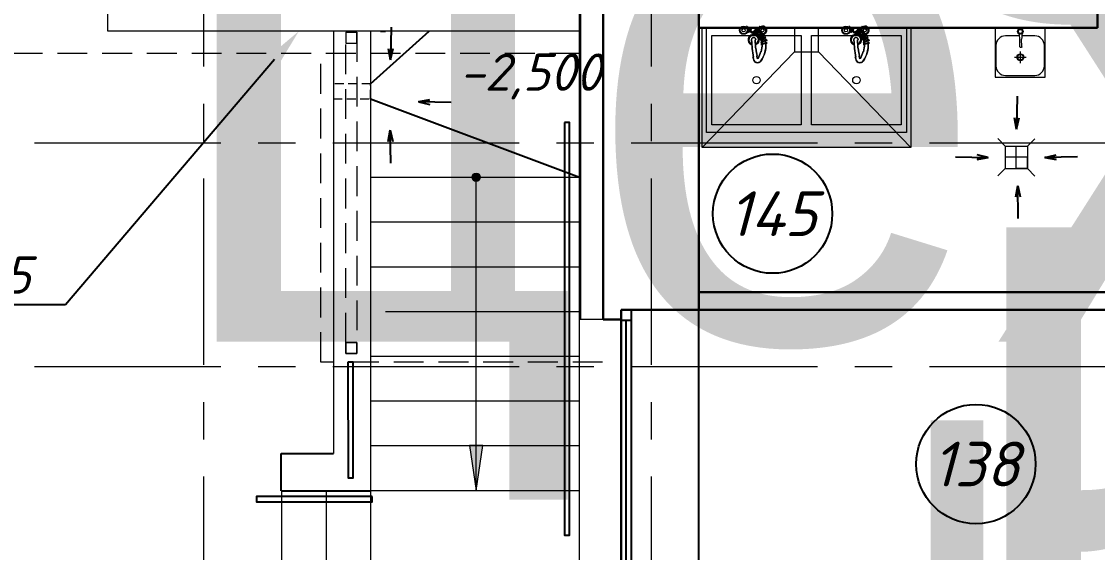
# Model space of a CAD drawing. Header units: millimetres. Extents: x -9096648 to 8741128, y -70248 to 735163.
# Drawn here: x -216455 to -209240, y 97854 to 101415 of the extents above; entities that cross this region are included whole.
import ezdxf
from ezdxf import colors
from ezdxf.entities.mleader import LeaderData, LeaderLine
from ezdxf.enums import TextEntityAlignment as Align
from ezdxf.math import Vec2, Vec3

# ---------------------------------------------------------------- set-up
doc = ezdxf.new("R2018")
doc.units = ezdxf.units.MM
doc.linetypes.add('ADSK_Штриховая_ш2 п1', pattern=[3, 2, -1])
doc.linetypes.add('CENTER', pattern=[2, 1.25, -0.25, 0.25, -0.25])
for name, color, linetype, lineweight in [('АР_Выноски АПР', 7, 'Continuous', 5), ('АР_Лестницы', 250, 'Continuous', 15), ('АР_Лестницы ограждение', 94, 'Continuous', 25), ('АР_Маркер экспликации', 239, 'Continuous', 13), ('АР_Навесной фасад', 5, 'Continuous', 5), ('АР_Номер помещения', 1, 'Continuous', 25), ('АР_Оси', 193, 'Continuous', 9), ('АР_Отметки', 250, 'Continuous', 15), ('АР_Перегородки газоблок', 165, 'Continuous', 30), ('АР_Помещения_площадь', 19, 'Continuous', 9), ('АР_Размеры', 175, 'Continuous', 9), ('АР_Сущ Несущая стена', 202, 'Continuous', 30), ('АР_тонкая линия', 250, 'Continuous', 0), ('Подвал', 250, 'Continuous', 30), ('ТХ_пищеблок', 30, 'Continuous', 20)]:
    doc.layers.add(name, color=color, linetype=linetype, lineweight=lineweight)
doc.layers.add('АР_Названия помещений', color=124, linetype='Continuous', lineweight=5, plot=False)
for name, color, linetype in [('АР_новое окно', 160, 'Continuous'), ('ТХ_ВК_оборуд.ТХ', 250, 'Continuous'), ('ТХ_ВК_трапы', 5, 'Continuous')]:
    doc.layers.add(name, color=color, linetype=linetype)
doc.styles.add('ISOCPEUR', font='isocpeui.ttf', dxfattribs={"height": 250})
doc.styles.get("Standard").update_dxf_attribs({"font": 'arial.ttf'})

# ---------------------------------------------------------------- blocks, each defined once
blk = doc.blocks.new('*U2016')
at = {"layer": 'АР_новое окно', "color": 8, "lineweight": 20}
for p, q in [((0, 1770), (-70, 1770)), ((0, 0), (-70, 0))]:
    blk.add_line(p, q, dxfattribs=at)
at = {"layer": 'АР_новое окно', "color": 8}
for p, q in [((-70, 1770), (-70, 0)), ((-70, 0), (-70, 1770)), ((0, 1770), (0, 0)), ((0, 1700), (-70, 1700)), ((-35, 1700), (-35, 70)), ((0, 70), (-70, 70))]:
    blk.add_line(p, q, dxfattribs=at)
blk = doc.blocks.new('*U2306')
at = {"color": 8, "style": 'ISOCPEUR', "flags": 1}
blk.add_attdef('КАТЕГОРИЯ', (-499.2, -2092.2), '', height=250, dxfattribs=at)
at = {"layer": 'АР_Номер помещения', "color": 8, "style": 'ISOCPEUR'}
blk.add_attdef('НОМЕР_ПОМЕЩЕНИЯ', text='', height=300, dxfattribs=at).set_placement((3509.9, -2299.4), align=Align.MIDDLE_CENTER)
at = {"layer": 'АР_Помещения_площадь', "color": 8, "lineweight": 30, "flags": 104}
blk.add_attdef('ИМЯ_ПОМЕЩЕНИЯ', text='', height=100, dxfattribs=at).set_placement((157.6, 1217.1), align=Align.MIDDLE_CENTER)
at = {"layer": 'АР_Помещения_площадь', "color": 8, "style": 'ISOCPEUR'}
blk.add_attdef('ПЛОЩАДЬ_ПОМЕЩЕНИЯ', text='', height=200, dxfattribs=at).set_placement((4056.6, -3701.8), align=Align.MIDDLE_RIGHT)
blk = doc.blocks.new('*U2304')
at = {"color": 8, "style": 'ISOCPEUR', "flags": 1}
blk.add_attdef('КАТЕГОРИЯ', (-499.2, -2092.2), '', height=250, dxfattribs=at)
at = {"layer": 'АР_Номер помещения', "color": 8, "style": 'ISOCPEUR'}
blk.add_attdef('НОМЕР_ПОМЕЩЕНИЯ', text='', height=300, dxfattribs=at).set_placement((-2090, -782.4), align=Align.MIDDLE_CENTER)
at = {"layer": 'АР_Помещения_площадь', "color": 8, "lineweight": 30, "flags": 104}
blk.add_attdef('ИМЯ_ПОМЕЩЕНИЯ', text='', height=100, dxfattribs=at).set_placement((157.6, 1217.1), align=Align.MIDDLE_CENTER)
at = {"layer": 'АР_Помещения_площадь', "color": 8, "style": 'ISOCPEUR'}
blk.add_attdef('ПЛОЩАДЬ_ПОМЕЩЕНИЯ', text='', height=200, dxfattribs=at).set_placement((-1009.2, -2769.8), align=Align.MIDDLE_RIGHT)
blk = doc.blocks.new('*U2309')
at = {"layer": 'АР_Номер помещения', "color": 8}
blk.add_circle((5735.5, 1870.8), 400, dxfattribs=at)
at = {"color": 8, "style": 'ISOCPEUR', "flags": 1}
blk.add_attdef('КАТЕГОРИЯ', (-499.2, -2092.2), '', height=250, dxfattribs=at)
at = {"layer": 'АР_Номер помещения', "color": 8, "style": 'ISOCPEUR'}
blk.add_attdef('НОМЕР_ПОМЕЩЕНИЯ', text='', height=300, dxfattribs=at).set_placement((5735.5, 1870.8), align=Align.MIDDLE_CENTER)
at = {"layer": 'АР_Помещения_площадь', "color": 8, "style": 'ISOCPEUR'}
blk.add_attdef('ПЛОЩАДЬ_ПОМЕЩЕНИЯ', text='', height=200, dxfattribs=at).set_placement((8812.6, 1809.2), align=Align.MIDDLE_RIGHT)
at = {"layer": 'АР_Помещения_площадь', "color": 8, "lineweight": 30, "flags": 104}
blk.add_attdef('ИМЯ_ПОМЕЩЕНИЯ', text='', height=100, dxfattribs=at).set_placement((157.6, 1217.1), align=Align.MIDDLE_CENTER)
blk = doc.blocks.new('*U2313')
at = {"layer": 'АР_Номер помещения', "color": 8}
blk.add_circle((224.3, 2313.9), 400, dxfattribs=at)
at = {"color": 8, "style": 'ISOCPEUR', "flags": 1}
blk.add_attdef('КАТЕГОРИЯ', (-499.2, -2092.2), '', height=250, dxfattribs=at)
at = {"layer": 'АР_Номер помещения', "color": 8, "style": 'ISOCPEUR'}
blk.add_attdef('НОМЕР_ПОМЕЩЕНИЯ', text='', height=300, dxfattribs=at).set_placement((224.3, 2313.9), align=Align.MIDDLE_CENTER)
at = {"layer": 'АР_Помещения_площадь', "color": 8, "lineweight": 30, "flags": 104}
blk.add_attdef('ИМЯ_ПОМЕЩЕНИЯ', text='', height=100, dxfattribs=at).set_placement((157.6, 1217.1), align=Align.MIDDLE_CENTER)
at = {"layer": 'АР_Помещения_площадь', "color": 8, "style": 'ISOCPEUR'}
blk.add_attdef('ПЛОЩАДЬ_ПОМЕЩЕНИЯ', text='', height=200, dxfattribs=at).set_placement((652.3, 637), align=Align.MIDDLE_RIGHT)
blk = doc.blocks.new('_DotSmall')
at = {"color": 8, "linetype": 'ByBlock', "const_width": 0.5}
blk.add_lwpolyline([(-0.0625, 0, 1), (0.0625, 0, 1)], format="xyb", close=True, dxfattribs=at)
blk = doc.blocks.new('*U2619')
h = blk.add_hatch(color=8)
h.dxf.hatch_style = 1
edge = h.paths.add_edge_path()
edge.add_arc((0, 0), 27.6, 629.64, 989.64)
h = blk.add_hatch(color=8)
h.dxf.hatch_style = 1
h.paths.add_polyline_path([(-44.3, -1800), (44.3, -1800), (0, -2100)])
at = {"color": 8}
blk.add_line((0, -2100), (0, 0), dxfattribs=at)
blk.add_lwpolyline([(44.3, -1800), (-44.3, -1800), (0, -2100), (44.3, -1800)], dxfattribs=at)
blk.add_circle((0, 0), 27.6, dxfattribs=at)
blk = doc.blocks.new('Трап ТХ')
at = {"layer": 'ТХ_ВК_трапы', "color": 8, "lineweight": 0}
for p, q in [((305243.2, -196674.3), (305292.9, -196724.5)), ((305292.9, -196724.5), (305292.9, -196874.5)), ((305292.9, -196724.5), (305442.2, -196724.5)), ((305367.6, -196874.5), (305367.6, -196724.5)), ((305491.2, -196675.5), (305442.2, -196724.5)), ((305442.2, -196724.5), (305442.2, -196874.5)), ((305442.2, -196799.5), (305292.9, -196799.5)), ((305442.2, -196874.5), (305442.2, -196799.5)), ((305243.2, -196924.3), (305292.9, -196874.5)), ((305292.9, -196874.5), (305442.2, -196874.5)), ((305442.2, -196874.5), (305367.6, -196874.5)), ((305493.2, -196925.5), (305442.2, -196874.5))]:
    blk.add_line(p, q, dxfattribs=at)
blk = doc.blocks.new('A$C985b353d')
at = {"layer": 'ТХ_ВК_трапы', "color": 8, "ltscale": 100}
for p, q in [((6.4, 408.7), (2.2, 189.2)), ((2.2, 189.2), (-11.2, 263.5)), ((-11.2, 263.5), (2.2, 189.2)), ((2.2, 189.2), (19.8, 264.3)), ((-407.4, 3.3), (-187.9, -0.9)), ((-187.9, -0.9), (-263, 16.7)), ((192.3, -0.9), (267.4, 16.7)), ((411.8, 3.3), (192.3, -0.9)), ((-187.9, -0.9), (-262.2, -14.3)), ((-262.2, -14.3), (-187.9, -0.9)), ((192.3, -0.9), (266.6, -14.3)), ((266.6, -14.3), (192.3, -0.9)), ((9.7, -190.8), (-3.8, -265.2)), ((-3.8, -265.2), (9.7, -190.8)), ((13.8, -410.3), (9.7, -190.8)), ((9.7, -190.8), (27.3, -265.9))]:
    blk.add_line(p, q, dxfattribs=at)
blk = doc.blocks.new('A$C919add2a')
at = {"layer": 'ТХ_ВК_трапы', "color": 8, "ltscale": 100}
for p, q in [((5.6, 492.7, -0.5), (1.4, 273.3, -0.5)), ((1.4, 273.3, -0.5), (-12, 347.6, -0.5)), ((-12, 347.6, -0.5), (1.4, 273.3, -0.5)), ((1.4, 273.3, -0.5), (19, 348.3, -0.5)), ((-500.9, 89.1, -0.5), (-281.4, 84.9, -0.5)), ((-281.4, 84.9, -0.5), (-356.5, 102.5, -0.5)), ((-281.4, 84.9, -0.5), (-355.7, 71.5, -0.5)), ((-355.7, 71.5, -0.5), (-281.4, 84.9, -0.5)), ((191.5, 83.2, -0.5), (266.6, 100.8, -0.5)), ((411, 87.4, -0.5), (191.5, 83.2, -0.5)), ((191.5, 83.2, -0.5), (265.8, 69.8, -0.5)), ((265.8, 69.8, -0.5), (191.5, 83.2, -0.5))]:
    blk.add_line(p, q, dxfattribs=at)

msp = doc.modelspace()

# ---------------------------------------------------------------- linework, layer by layer
at = {"color": 8, "ltscale": 100}
for p, q in [((-214714.03, 98518.48), (-214364.03, 98518.48)), ((-214714.03, 98268.63), (-214114.03, 98268.63))]:
    msp.add_line(p, q, dxfattribs=at)
at = {"color": 8, "ltscale": 150}
msp.add_line((-214714.03, 98268.63), (-214714.03, 98518.48), dxfattribs=at)
for points in [[(-214114.03, 100997), (-213722.5, 101350.41)], [(-214114.03, 100896.99), (-212714.04, 100370.73)]]:
    msp.add_lwpolyline(points, dxfattribs=at)
at = {"layer": 'АР_Лестницы', "color": 8, "ltscale": 100}
for p, q in [((-214364.03, 101350.41), (-214364.03, 98518.48)), ((-214114.03, 101350.04), (-214114.03, 98268.63)), ((-214113.61, 100370.73), (-212714.04, 100370.73)), ((-214114.03, 100070.73), (-212714.04, 100070.74)), ((-214114.03, 99770.73), (-212714.04, 99770.74)), ((-214014.04, 99470.73), (-212714.04, 99470.74)), ((-214114.03, 99170.73), (-212714.04, 99170.74)), ((-214114.03, 98870.73), (-212714.04, 98870.74)), ((-214114.03, 98570.73), (-212714.04, 98570.74)), ((-214712.18, 98270.73), (-214712.18, 96820.68)), ((-214412.18, 98270.73), (-214412.18, 96820.68)), ((-214114.03, 98268.63), (-214114.03, 96818.58)), ((-214112.18, 98270.73), (-212714.04, 98270.74))]:
    msp.add_line(p, q, dxfattribs=at)
for points in [[(-215876.98, 101350.41), (-215876.98, 104681.31), (-215275.85, 104681.31), (-215275.85, 106180.68)], [(-212714.04, 101350.41), (-215876.98, 101350.41), (-215876.98, 101350.41)]]:
    msp.add_lwpolyline(points, dxfattribs=at)
at = {"layer": 'АР_Лестницы ограждение', "color": 8, "lineweight": 25}
msp.add_line((-214047.9, 101350.04), (-214014.04, 101350.04), dxfattribs=at)
at = {"layer": 'АР_Лестницы ограждение', "color": 8, "lineweight": 25, "elevation": 0}
msp.add_lwpolyline([(-212814.72, 100736.73), (-212815.33, 97970.77), (-212781.47, 97970.77), (-212780.85, 100736.73)], close=True, dxfattribs=at)
at = {"layer": 'АР_Лестницы ограждение', "color": 8, "lineweight": 25}
for points in [[(-214266.03, 99130.83), (-214265.96, 98356.08), (-214232.09, 98356.08), (-214232.17, 99130.83)], [(-214103.27, 98229), (-214878.77, 98229), (-214878.77, 98195.13), (-214103.27, 98195.13)]]:
    msp.add_lwpolyline(points, close=True, dxfattribs=at)
at = {"layer": 'АР_Навесной фасад', "color": 8, "ltscale": 100}
for p, q in [((-212714.04, 96820.68), (-212714.04, 101675.39)), ((-212704.04, 99415.68), (-212704.04, 101675.39))]:
    msp.add_line(p, q, dxfattribs=at)
msp.add_lwpolyline([(-212554.04, 99415.68), (-212714.04, 99415.68)], dxfattribs=at)
at = {"layer": 'АР_новое окно', "color": 8}
msp.add_line((-211914.04, 97710.68), (-211914.04, 99480.68), dxfattribs=at)
at = {"layer": 'АР_Оси', "color": 8, "linetype": 'CENTER', "ltscale": 1000}
for p, q in [((-215233.92, 134363.15), (-215233.92, 78630.8)), ((-212233.92, 134363.15), (-212233.92, 78630.8)), ((-224367.61, 100600.68), (-141189.21, 100600.68)), ((-224367.61, 99100.68), (-141189.21, 99100.68))]:
    msp.add_line(p, q, dxfattribs=at)
at = {"layer": 'АР_Перегородки газоблок', "color": 8, "ltscale": 100}
for points in [[(-209240.86, 101492.43), (-209240.93, 101372.43)], [(-211914.04, 101372.43), (-209240.93, 101372.43)], [(-211914.04, 99600.68), (-208007.66, 99600.68)], [(-211914.04, 99480.68), (-208007.66, 99480.68)]]:
    msp.add_lwpolyline(points, dxfattribs=at)
at = {"layer": 'АР_Сущ Несущая стена', "color": 8, "ltscale": 100}
for p, q in [((-212554.04, 99415.68), (-212554.04, 101675.39)), ((-211914.04, 99480.68), (-211914.04, 101675.39)), ((-212435.12, 99480.68), (-211914.04, 99480.68)), ((-212435.12, 99480.68), (-211914.04, 99480.68)), ((-212435.12, 99415.68), (-212435.12, 99480.68)), ((-212435.12, 99415.68), (-212554.04, 99415.68))]:
    msp.add_line(p, q, dxfattribs=at)
at = {"layer": 'АР_тонкая линия', "color": 8, "linetype": 'ADSK_Штриховая_ш2 п1', "ltscale": 100}
msp.add_lwpolyline([(-214280.54, 101344.53), (-214206.79, 101344.53), (-214206.79, 99261.88), (-214280.54, 99261.88)], close=True, dxfattribs=at)
for points in [[(-212714.04, 101200.76), (-216624.77, 101200.76)], [(-212559.04, 99130.5), (-214447.1, 99130.87), (-214447.1, 101200.76)]]:
    msp.add_lwpolyline(points, dxfattribs=at)
at = {"layer": 'АР_тонкая линия', "color": 8, "linetype": 'ADSK_Штриховая_ш2 п1', "ltscale": 30}
msp.add_lwpolyline([(-214114.03, 100896.99), (-214114.03, 100997), (-214364.03, 100997), (-214364.03, 100897)], close=True, dxfattribs=at)
at = {"layer": 'Подвал', "color": 8, "lineweight": 13, "ltscale": 500}
for points in [[(-214280.54, 101270.36), (-214206.79, 101270.36), (-214206.79, 101344.53), (-214280.54, 101344.53)], [(-214280.54, 99187.71), (-214206.79, 99187.71), (-214206.79, 99261.88), (-214280.54, 99261.88)], [(-214206.79, 99261.67), (-214206.79, 99187.92), (-214280.54, 99188.13), (-214280.54, 99261.88)]]:
    msp.add_lwpolyline(points, close=True, dxfattribs=at)
at = {"layer": 'ТХ_пищеблок', "color": 8}
for p, q in [((-211892, 100569.67), (-211892, 101371.5)), ((-211892, 101371.5), (-210492, 101371.5)), ((-211862, 100671.5), (-211862, 101371.5)), ((-211862, 101371.5), (-210522, 101371.5)), ((-211272, 101371.5), (-211272, 101211.5)), ((-211112, 101211.5), (-211112, 101371.5)), ((-210522, 101371.5), (-210522, 100671.5)), ((-210492, 101371.5), (-210492, 100569.67)), ((-209927.5, 101373.5), (-209927.5, 101041.5)), ((-209590.5, 101373.5), (-209927.5, 101373.5)), ((-209590.5, 101041.5), (-209590.5, 101373.5)), ((-211827, 100721.5), (-211827, 101321.5)), ((-211827, 101321.5), (-211227, 101321.5)), ((-211227, 101321.5), (-211227, 100721.5)), ((-211157, 101321.5), (-210557, 101321.5)), ((-211157, 100721.5), (-211157, 101321.5)), ((-210557, 101321.5), (-210557, 100721.5)), ((-209764.91, 101318.5), (-209857.5, 101318.5)), ((-209769.05, 101334.5), (-209767.52, 101331.19)), ((-209769.05, 101334.5), (-209767.52, 101331.19)), ((-209767.55, 101331.34), (-209766.09, 101325.47)), ((-209766.09, 101325.47), (-209764.74, 101317.52)), ((-209764.75, 101317.6), (-209763.45, 101307.28)), ((-209763.45, 101307.28), (-209762.24, 101295.92)), ((-209762.12, 101294.92), (-209762.24, 101295.92)), ((-209762.12, 101294.92), (-209762.24, 101295.92)), ((-209748.76, 101307.7), (-209749.32, 101296.29)), ((-209747.99, 101245.9), (-209749.32, 101296.29)), ((-209747.99, 101245.9), (-209749.32, 101296.29)), ((-209747.77, 101318.69), (-209748.76, 101307.7)), ((-209660.5, 101318.5), (-209747.79, 101318.5)), ((-209746.88, 101326.62), (-209747.78, 101318.61)), ((-209745.76, 101332.56), (-209746.88, 101326.62)), ((-209744.45, 101335.81), (-209745.78, 101332.42)), ((-209921.5, 101254.5), (-209921.5, 101117.5)), ((-209762.1, 101294.86), (-209762.12, 101294.92)), ((-209760.69, 101245.54), (-209762.12, 101294.92)), ((-209760.38, 101244.58), (-209760.69, 101245.54)), ((-209760.38, 101244.58), (-209760.69, 101245.54)), ((-209759.88, 101243.69), (-209760.38, 101244.58)), ((-209759.88, 101243.69), (-209760.38, 101244.58)), ((-209759.18, 101242.85), (-209759.88, 101243.69)), ((-209758.37, 101242.17), (-209759.18, 101242.85)), ((-209758.37, 101242.17), (-209759.18, 101242.85)), ((-209757.44, 101241.63), (-209758.37, 101242.17)), ((-209757.44, 101241.63), (-209758.37, 101242.17)), ((-209756.39, 101241.23), (-209757.44, 101241.63)), ((-209756.39, 101241.23), (-209757.44, 101241.63)), ((-209756.28, 101241.19), (-209756.83, 101241.51)), ((-209755.5, 101240.89), (-209756.28, 101241.19)), ((-209754.93, 101240.97), (-209756.01, 101241.2)), ((-209754.93, 101240.97), (-209756.01, 101241.2)), ((-209754.67, 101240.72), (-209755.5, 101240.89)), ((-209753.82, 101240.92), (-209754.93, 101240.97)), ((-209753.82, 101240.92), (-209754.93, 101240.97)), ((-209753.82, 101240.68), (-209754.67, 101240.72)), ((-209752.72, 101241.04), (-209753.82, 101240.92)), ((-209752.72, 101241.04), (-209753.82, 101240.92)), ((-209752.97, 101240.77), (-209753.82, 101240.68)), ((-209752.15, 101240.99), (-209752.97, 101240.77)), ((-209751.66, 101241.32), (-209752.72, 101241.04)), ((-209751.66, 101241.32), (-209752.72, 101241.04)), ((-209751.38, 101241.33), (-209752.15, 101240.99)), ((-209751.02, 101241.81), (-209752.04, 101241.36)), ((-209751.02, 101241.81), (-209752.04, 101241.36)), ((-209750.85, 101241.68), (-209751.38, 101241.33)), ((-209750.12, 101242.41), (-209751.02, 101241.81)), ((-209750.12, 101242.41), (-209751.02, 101241.81)), ((-209749.35, 101243.13), (-209750.12, 101242.41)), ((-209749.35, 101243.13), (-209750.12, 101242.41)), ((-209748.7, 101244.01), (-209749.35, 101243.13)), ((-209748.25, 101244.93), (-209748.7, 101244.01)), ((-209747.99, 101245.9), (-209748.25, 101244.93)), ((-209747.99, 101245.9), (-209748.25, 101244.93)), ((-209596.5, 101117.5), (-209596.5, 101254.5)), ((-211272, 101211.5), (-211892, 100569.67)), ((-211272, 101211.5), (-211112, 101211.5)), ((-211112, 101211.5), (-210492, 100569.67)), ((-209796.17, 101175.42), (-209717.85, 101175.5)), ((-209757.44, 101136.64), (-209757.52, 101214.95)), ((-209927.5, 101041.5), (-209590.5, 101041.5)), ((-209857.5, 101053.5), (-209660.5, 101053.5)), ((-211227, 100721.5), (-211827, 100721.5)), ((-210557, 100721.5), (-211157, 100721.5)), ((-210522, 100671.5), (-211862, 100671.5)), ((-210492, 100569.67), (-211892, 100569.67))]:
    msp.add_line(p, q, dxfattribs=at)
at = {"layer": 'ТХ_пищеблок', "color": 8, "lineweight": 0}
for points in [[(-211581.82, 101375.63), (-211594.52, 101384.09)], [(-211526.82, 101371.4), (-211552.21, 101337.55)], [(-211547.98, 101333.31), (-211522.59, 101371.4)], [(-211509.89, 101375.63), (-211501.43, 101384.09)], [(-210895.65, 101375.63), (-210908.35, 101384.09)], [(-210840.65, 101371.4), (-210866.03, 101337.55)], [(-210861.8, 101333.31), (-210836.42, 101371.4)], [(-210823.72, 101375.63), (-210815.26, 101384.09)], [(-211581.82, 101346.01), (-211594.52, 101337.55)], [(-211543.74, 101341.78), (-211552.21, 101350.24), (-211543.74, 101341.78), (-211535.28, 101337.55)], [(-211514.13, 101362.93), (-211539.51, 101329.08)], [(-211535.28, 101324.85), (-211509.89, 101362.93)], [(-211505.66, 101354.47), (-211531.05, 101320.62)], [(-211522.59, 101329.08), (-211531.05, 101333.31)], [(-211526.82, 101320.62), (-211501.43, 101354.47)], [(-211514.13, 101320.62), (-211518.36, 101324.85), (-211522.59, 101324.85), (-211518.36, 101324.85)], [(-211492.97, 101346.01), (-211518.36, 101312.16)], [(-211514.13, 101312.16), (-211488.74, 101346.01)], [(-211484.51, 101337.55), (-211509.89, 101303.7)], [(-211505.66, 101312.16), (-211509.89, 101312.16), (-211509.89, 101316.39), (-211509.89, 101312.16)], [(-211505.66, 101299.47), (-211480.28, 101333.31)], [(-211476.04, 101324.85), (-211505.66, 101295.23)], [(-211501.43, 101291), (-211471.81, 101324.85)], [(-211492.97, 101291), (-211492.97, 101295.23), (-211497.2, 101299.47), (-211501.43, 101303.7), (-211501.43, 101307.93), (-211501.43, 101303.7), (-211497.2, 101299.47), (-211492.97, 101295.23)], [(-211467.58, 101312.16), (-211497.2, 101286.77)], [(-211497.2, 101282.54), (-211463.35, 101307.93)], [(-211497.2, 101274.08), (-211454.89, 101291), (-211497.2, 101274.08), (-211459.12, 101295.23)], [(-210895.65, 101346.01), (-210908.35, 101337.55)], [(-210857.57, 101341.78), (-210866.03, 101350.24), (-210857.57, 101341.78), (-210849.11, 101337.55)], [(-210827.95, 101362.93), (-210853.34, 101329.08)], [(-210849.11, 101324.85), (-210823.72, 101362.93)], [(-210819.49, 101354.47), (-210844.88, 101320.62)], [(-210836.42, 101329.08), (-210844.88, 101333.31)], [(-210840.65, 101320.62), (-210815.26, 101354.47)], [(-210827.95, 101320.62), (-210832.19, 101324.85), (-210836.42, 101324.85), (-210832.19, 101324.85)], [(-210806.8, 101346.01), (-210832.19, 101312.16)], [(-210827.95, 101312.16), (-210802.57, 101346.01)], [(-210798.34, 101337.55), (-210823.72, 101303.7)], [(-210819.49, 101312.16), (-210823.72, 101312.16), (-210823.72, 101316.39), (-210823.72, 101312.16)], [(-210819.49, 101299.47), (-210794.1, 101333.31)], [(-210789.87, 101324.85), (-210819.49, 101295.23)], [(-210815.26, 101291), (-210785.64, 101324.85)], [(-210806.8, 101291), (-210806.8, 101295.23), (-210811.03, 101299.47), (-210815.26, 101303.7), (-210815.26, 101307.93), (-210815.26, 101303.7), (-210811.03, 101299.47), (-210806.8, 101295.23)], [(-210781.41, 101312.16), (-210811.03, 101286.77)], [(-210811.03, 101282.54), (-210777.18, 101307.93)], [(-210811.03, 101274.08), (-210768.72, 101291), (-210811.03, 101274.08), (-210772.95, 101295.23)], [(-211454.89, 101274.08), (-211497.2, 101265.62)], [(-211497.2, 101261.38), (-211454.89, 101269.85)], [(-211488.74, 101278.31), (-211488.74, 101282.54), (-211492.97, 101286.77), (-211488.74, 101282.54)], [(-211488.74, 101269.85), (-211488.74, 101274.08)], [(-210768.72, 101274.08), (-210811.03, 101265.62)], [(-210811.03, 101261.38), (-210768.72, 101269.85)], [(-210802.57, 101278.31), (-210802.57, 101282.54), (-210806.8, 101286.77), (-210802.57, 101282.54)], [(-210802.57, 101269.85), (-210802.57, 101274.08)]]:
    msp.add_lwpolyline(points, close=True, dxfattribs=at)
for points in [[(-211581.05, 101341.3, 0.5029621), (-211581.05, 101371.86, -0.5029621)], [(-211533.21, 101365.39, 1.6395732), (-211552.74, 101337.72, -1.6395732)], [(-211532.29, 101363.35, 1.8791485), (-211550.51, 101337.56, -1.8791485)], [(-211514.9, 101371.87, 0.2326026), (-211522.59, 101356.93, -0.2326026)], [(-211487.77, 101329.11, 3.3495143), (-211512.28, 101346.68, -3.3495143)], [(-211484.06, 101333.46, 2.5734002), (-211509.44, 101352, -2.5734002)], [(-210894.88, 101341.3, 0.5029621), (-210894.88, 101371.86, -0.5029621)], [(-210847.03, 101365.39, 1.6395732), (-210866.57, 101337.72, -1.6395732)], [(-210846.12, 101363.35, 1.8791485), (-210864.34, 101337.56, -1.8791485)], [(-210828.73, 101371.87, 0.2326026), (-210836.41, 101356.93, -0.2326026)], [(-210801.6, 101329.11, 3.3495143), (-210826.11, 101346.68, -3.3495143)], [(-210797.89, 101333.46, 2.5734002), (-210823.27, 101352, -2.5734002)], [(-211539.89, 101328.58, 0.9218437), (-211557.5, 101259.1, -0.9218437)], [(-211528.99, 101320, 1.1087074), (-211556.87, 101263.34, -1.1087074)], [(-211531.05, 101293.12, 1.0000493), (-211560.67, 101293.12, -1.0000493)], [(-211526.65, 101323.52, 0.0714966), (-211536.01, 101327.71, -0.0714966)], [(-211531.16, 101358.58, 0.0399114), (-211531.71, 101361.55, -0.0399114)], [(-211531.03, 101265.06, 0.4137794), (-211517.78, 101307.91, -0.4137794)], [(-211529.82, 101260.93, 0.4231027), (-211514.17, 101310.1, -0.4231027)], [(-211519.52, 101310.81, 0.0758007), (-211525.98, 101317.85, -0.0758007)], [(-211516.43, 101313.79, 0.0712357), (-211523.42, 101321.23, -0.0712357)], [(-211510.33, 101348.43, 0.0068783), (-211518.02, 101354.16, -0.0068783)], [(-211507.99, 101347.37, 0.1115713), (-211501.96, 101339.08, -0.1115713)], [(-211499.9, 101340.12, 0.0068665), (-211507.32, 101346.09, -0.0068665)], [(-211492.69, 101327.52, 0.0200707), (-211499.85, 101334.59, -0.0200707)], [(-211498.87, 101336.8, 0.1211221), (-211488.3, 101333.37, -0.1211221)], [(-211483.57, 101316.55, 0.0210487), (-211490.16, 101324.72, -0.0210487)], [(-211473.39, 101305.05, 0.0304455), (-211478.99, 101314.49, -0.0304455)], [(-211466.82, 101288.38, 0.0388219), (-211471.7, 101301.56, -0.0388219)], [(-210853.72, 101328.58, 0.9218437), (-210871.32, 101259.1, -0.9218437)], [(-210842.82, 101320, 1.1087074), (-210870.7, 101263.34, -1.1087074)], [(-210844.88, 101293.12, 1.0000493), (-210874.5, 101293.12, -1.0000493)], [(-210840.48, 101323.52, 0.0714966), (-210849.84, 101327.71, -0.0714966)], [(-210844.98, 101358.58, 0.0399114), (-210845.54, 101361.55, -0.0399114)], [(-210844.85, 101265.06, 0.4137794), (-210831.61, 101307.91, -0.4137794)], [(-210843.65, 101260.93, 0.4231027), (-210828, 101310.1, -0.4231027)], [(-210833.34, 101310.81, 0.0758007), (-210839.8, 101317.85, -0.0758007)], [(-210830.26, 101313.79, 0.0712357), (-210837.25, 101321.23, -0.0712357)], [(-210824.16, 101348.43, 0.0068783), (-210831.85, 101354.16, -0.0068783)], [(-210821.82, 101347.37, 0.1115713), (-210815.79, 101339.08, -0.1115713)], [(-210813.73, 101340.12, 0.0068665), (-210821.15, 101346.09, -0.0068665)], [(-210806.52, 101327.52, 0.0200707), (-210813.68, 101334.59, -0.0200707)], [(-210812.7, 101336.8, 0.1211221), (-210802.13, 101333.37, -0.1211221)], [(-210797.4, 101316.55, 0.0210487), (-210803.99, 101324.72, -0.0210487)], [(-210787.22, 101305.05, 0.0304455), (-210792.81, 101314.49, -0.0304455)], [(-210780.65, 101288.38, 0.0388219), (-210785.52, 101301.56, -0.0388219)], [(-211559.8, 101290.6, 0.0301525), (-211548, 101176.2, -0.0301525)], [(-211536.26, 101293.12, 0.0085311), (-211531.41, 101229.51, -0.0085311)], [(-211529.04, 101227.85, 0.021688), (-211523.39, 101186.16, -0.021688)], [(-211496.29, 101212.54, 0.0734966), (-211488.74, 101263.31, -0.0734966)], [(-211463.52, 101269, 0.0437078), (-211465.85, 101284.68, -0.0437078)], [(-210873.63, 101290.6, 0.0301525), (-210861.82, 101176.2, -0.0301525)], [(-210850.09, 101293.12, 0.0085311), (-210845.24, 101229.51, -0.0085311)], [(-210842.87, 101227.85, 0.021688), (-210837.22, 101186.16, -0.021688)], [(-210810.12, 101212.54, 0.0734966), (-210802.57, 101263.31, -0.0734966)], [(-210777.35, 101269, 0.0437078), (-210779.68, 101284.68, -0.0437078)], [(-211550.69, 101178.49, 0.0767929), (-211540.91, 101149.78, -0.0767929)], [(-211525.2, 101185.27, 0.0486418), (-211519.45, 101164.27, -0.0486418)], [(-211518.74, 101167.98, 0.0865616), (-211497.8, 101213.56, -0.0865616)], [(-210864.52, 101178.49, 0.0767929), (-210854.74, 101149.78, -0.0767929)], [(-210839.03, 101185.27, 0.0486418), (-210833.27, 101164.27, -0.0486418)], [(-210832.57, 101167.98, 0.0865616), (-210811.63, 101213.56, -0.0865616)], [(-211540.2, 101148.45, 0.1284458), (-211530.54, 101138.46, -0.1284458)], [(-211529.88, 101141.17, 0.2632025), (-211511.13, 101141.13, -0.2632025)], [(-210854.03, 101148.45, 0.1284458), (-210844.37, 101138.46, -0.1284458)], [(-210843.71, 101141.17, 0.2632025), (-210824.96, 101141.13, -0.2632025)]]:
    msp.add_lwpolyline(points, format="xyb", close=True, dxfattribs=at)
for points in [[(-211540.71, 101369.31, -0.0163587), (-211521.09, 101356.36, 0.0163587), (-211542.06, 101369.03, 1.0001093), (-211558.12, 101344.15, -1.0001093), (-211540.71, 101369.31)], [(-210854.54, 101369.31, -0.0163587), (-210834.92, 101356.36, 0.0163587), (-210855.89, 101369.03, 1.0001093), (-210871.95, 101344.15, -1.0001093), (-210854.54, 101369.31)], [(-211497.12, 101150.07, -0.0984024), (-211508.94, 101139.77, 0.0984024), (-211497.67, 101151.17, 0.1538852), (-211463.38, 101267.04, -0.1538852), (-211497.12, 101150.07)], [(-210810.95, 101150.07, -0.0984024), (-210822.77, 101139.77, 0.0984024), (-210811.5, 101151.17, 0.1538852), (-210777.21, 101267.04, -0.1538852), (-210810.95, 101150.07)]]:
    msp.add_lwpolyline(points, format="xyb", dxfattribs=at)
for points in [[(-211522.59, 101371.4), (-211522.59, 101371.4)], [(-211522.59, 101371.4), (-211522.59, 101371.4)], [(-210836.42, 101371.4), (-210836.42, 101371.4)], [(-210836.42, 101371.4), (-210836.42, 101371.4)], [(-211547.98, 101337.55), (-211547.98, 101337.55)], [(-211547.98, 101337.55), (-211547.98, 101337.55)], [(-211539.51, 101329.08), (-211539.51, 101329.08)], [(-211539.51, 101329.08), (-211539.51, 101329.08)], [(-211526.82, 101320.62), (-211526.82, 101320.62)], [(-211526.82, 101320.62), (-211526.82, 101320.62)], [(-211518.36, 101312.16), (-211518.36, 101312.16)], [(-211518.36, 101312.16), (-211518.36, 101312.16)], [(-211514.13, 101362.93), (-211514.13, 101362.93)], [(-211514.13, 101362.93), (-211514.13, 101362.93)], [(-211509.89, 101303.7), (-211509.89, 101303.7)], [(-211509.89, 101303.7), (-211509.89, 101303.7)], [(-211501.43, 101354.47), (-211501.43, 101354.47)], [(-211501.43, 101354.47), (-211501.43, 101354.47)], [(-211501.43, 101295.23), (-211501.43, 101295.23)], [(-211501.43, 101295.23), (-211501.43, 101295.23)], [(-211492.97, 101346.01), (-211492.97, 101346.01)], [(-211492.97, 101346.01), (-211492.97, 101346.01)], [(-211480.28, 101337.55), (-211480.28, 101337.55)], [(-211480.28, 101337.55), (-211480.28, 101337.55)], [(-211471.81, 101324.85), (-211471.81, 101324.85)], [(-211471.81, 101324.85), (-211471.81, 101324.85)], [(-211463.35, 101312.16), (-211463.35, 101312.16)], [(-211463.35, 101312.16), (-211463.35, 101312.16)], [(-210861.8, 101337.55), (-210861.8, 101337.55)], [(-210861.8, 101337.55), (-210861.8, 101337.55)], [(-210853.34, 101329.08), (-210853.34, 101329.08)], [(-210853.34, 101329.08), (-210853.34, 101329.08)], [(-210840.65, 101320.62), (-210840.65, 101320.62)], [(-210840.65, 101320.62), (-210840.65, 101320.62)], [(-210832.19, 101312.16), (-210832.19, 101312.16)], [(-210832.19, 101312.16), (-210832.19, 101312.16)], [(-210827.95, 101362.93), (-210827.95, 101362.93)], [(-210827.95, 101362.93), (-210827.95, 101362.93)], [(-210823.72, 101303.7), (-210823.72, 101303.7)], [(-210823.72, 101303.7), (-210823.72, 101303.7)], [(-210815.26, 101354.47), (-210815.26, 101354.47)], [(-210815.26, 101354.47), (-210815.26, 101354.47)], [(-210815.26, 101295.23), (-210815.26, 101295.23)], [(-210815.26, 101295.23), (-210815.26, 101295.23)], [(-210806.8, 101346.01), (-210806.8, 101346.01)], [(-210806.8, 101346.01), (-210806.8, 101346.01)], [(-210794.1, 101337.55), (-210794.1, 101337.55)], [(-210794.1, 101337.55), (-210794.1, 101337.55)], [(-210785.64, 101324.85), (-210785.64, 101324.85)], [(-210785.64, 101324.85), (-210785.64, 101324.85)], [(-210777.18, 101312.16), (-210777.18, 101312.16)], [(-210777.18, 101312.16), (-210777.18, 101312.16)], [(-211497.2, 101282.54), (-211497.2, 101282.54)], [(-211497.2, 101282.54), (-211497.2, 101282.54)], [(-211497.2, 101274.08), (-211497.2, 101274.08)], [(-211497.2, 101274.08), (-211497.2, 101274.08)], [(-211497.2, 101265.62), (-211497.2, 101265.62)], [(-211497.2, 101265.62), (-211497.2, 101265.62)], [(-211459.12, 101291), (-211459.12, 101291)], [(-211459.12, 101291), (-211459.12, 101291)], [(-211454.89, 101269.85), (-211454.89, 101269.85)], [(-211454.89, 101269.85), (-211454.89, 101269.85)], [(-210811.03, 101282.54), (-210811.03, 101282.54)], [(-210811.03, 101282.54), (-210811.03, 101282.54)], [(-210811.03, 101274.08), (-210811.03, 101274.08)], [(-210811.03, 101274.08), (-210811.03, 101274.08)], [(-210811.03, 101265.62), (-210811.03, 101265.62)], [(-210811.03, 101265.62), (-210811.03, 101265.62)], [(-210772.95, 101291), (-210772.95, 101291)], [(-210772.95, 101291), (-210772.95, 101291)], [(-210768.72, 101269.85), (-210768.72, 101269.85)], [(-210768.72, 101269.85), (-210768.72, 101269.85)]]:
    msp.add_lwpolyline(points, dxfattribs=at)
for centre, radius in [((-211613.56, 101356.59), 27.5), ((-211613.56, 101356.59), 27.5), ((-211613.56, 101356.59), 23.27), ((-211613.56, 101356.59), 23.27), ((-210927.38, 101356.59), 27.5), ((-210927.38, 101356.59), 27.5), ((-210927.39, 101356.59), 23.27), ((-210927.39, 101356.59), 23.27), ((-211613.56, 101356.58), 10.58), ((-211613.56, 101356.58), 10.58), ((-211486.62, 101356.58), 10.58), ((-211486.62, 101356.58), 10.58), ((-210927.38, 101356.58), 10.58), ((-210927.38, 101356.58), 10.58), ((-210800.45, 101356.58), 10.58), ((-210800.45, 101356.58), 10.58)]:
    msp.add_circle(centre, radius, dxfattribs=at)
at = {"layer": 'ТХ_пищеблок', "color": 8}
for centre, radius in [((-209757.5, 101348.5), 18.25), ((-209757.5, 101348.5), 13), ((-211527, 101021.5), 25), ((-210857, 101021.5), 25)]:
    msp.add_circle(centre, radius, dxfattribs=at)
for centre, start, end in [((-209857.5, 101254.5), 90, 180), ((-209660.5, 101254.5), 0, 90), ((-209857.5, 101117.5), 180, 270), ((-209660.5, 101117.5), 270, 0)]:
    msp.add_arc(centre, 64, start, end, dxfattribs=at)
for major_axis in [(-16.45, 16.45), (-13.47, 13.47)]:
    msp.add_ellipse((-209757.48, 101175.46), major_axis=major_axis, ratio=1, start_param=4.712389, end_param=10.9955743, dxfattribs=at)

# ---------------------------------------------------------------- block references
at = {"layer": 'АР_Лестницы', "color": 8, "ltscale": 100}
msp.add_blockref('*U2619', (-213406.53, 100370.73), dxfattribs=at)
at = {"layer": 'АР_Маркер экспликации', "color": 8}
ref = msp.add_blockref('*U2306', (-217248.73, 110891.77), dxfattribs=at)
lines = msp.add_mtext('Доготовочный цех', dxfattribs={"layer": 'АР_Названия помещений', "color": 8, "insert": (-215485.3, 109030.15), "char_height": 3660.3939, "width": 926.94, "attachment_point": 1})
ref.add_attrib('ИМЯ_ПОМЕЩЕНИЯ', '', (-215485.3, 109030.15), dxfattribs={"flags": 104}).embed_mtext(lines)
ref = msp.add_blockref('*U2304', (-208718.99, 104611.26), dxfattribs=at)
lines = msp.add_mtext('Загрузочный цех', dxfattribs={"layer": 'АР_Названия помещений', "color": 8, "insert": (-210637.22, 104435.29), "char_height": 2999.0107, "width": 926.94, "attachment_point": 1})
ref.add_attrib('ИМЯ_ПОМЕЩЕНИЯ', '', (-210637.22, 104435.29), dxfattribs={"flags": 104}).embed_mtext(lines)
ref = msp.add_blockref('*U2309', (-217154.09, 98255.64), dxfattribs=at)
ref.add_attrib('НОМЕР_ПОМЕЩЕНИЯ', '145', dxfattribs={"layer": 'АР_Номер помещения', "color": 8, "height": 300, "style": 'ISOCPEUR'}).set_placement((-211418.62, 100126.41), align=Align.MIDDLE_CENTER)
lines = msp.add_mtext('Кладовая и моечная оборотной тары', dxfattribs={"layer": 'АР_Названия помещений', "color": 8, "insert": (-210291.98, 100035.32), "char_height": 4013.5308, "width": 926.94, "attachment_point": 1})
ref.add_attrib('ИМЯ_ПОМЕЩЕНИЯ', '', (-210291.98, 100035.32), dxfattribs={"flags": 104}).embed_mtext(lines)
ref = msp.add_blockref('*U2313', (-210279.7, 96133.47), dxfattribs=at)
ref.add_attrib('НОМЕР_ПОМЕЩЕНИЯ', '138', dxfattribs={"layer": 'АР_Номер помещения', "color": 8, "height": 300, "style": 'ISOCPEUR'}).set_placement((-210055.41, 98447.41), align=Align.MIDDLE_CENTER)
at = {"layer": 'АР_новое окно', "color": 8, "xscale": -1, "rotation": 180}
msp.add_blockref('*U2016', (-212365.12, 99480.68), dxfattribs=at)
at = {"layer": 'АР_Размеры', "color": 8, "lineweight": 13, "ltscale": 500, "rotation": 270}
msp.add_blockref('A$C919add2a', (-214066.09, 100876.94), dxfattribs=at)
at = {"layer": 'АР_тонкая линия', "color": 8, "ltscale": 500}
msp.add_blockref('A$C985b353d', (-209785.18, 100504.99), dxfattribs=at)
at = {"layer": 'ТХ_ВК_оборуд.ТХ', "color": 8}
msp.add_blockref('Трап ТХ', (-515152.74, 297304.52), dxfattribs=at)

# ---------------------------------------------------------------- leaders
at = {"layer": 'АР_Выноски АПР', "color": 8}
ml = msp.add_multileader_mtext('Standard', dxfattribs=at)
ml.set_content('Входная группа №5', color=8, style='ISOCPEUR')
ml.set_leader_properties(color=8)
ml.build(insert=Vec2(0, 0))
ml.multileader.update_dxf_attribs({"text_left_attachment_type": 6, "text_right_attachment_type": 6, "dogleg_length": 100, "arrow_head_size": 250})
ctx = ml.context
ctx.base_point, ctx.char_height, ctx.arrow_head_size, ctx.landing_gap_size, ctx.plane_origin = Vec3(-219541.8, 99514.84), 250, 250, 25, Vec3(-207542.94, 112435.12)
ctx.left_attachment, ctx.right_attachment = 6, 6
notes = []
notes.append((ctx, [(1, (1, 1, 0), (-216160.36, 99514.84), (-1, 0), 100, [(2, [(-214595.69, 101350.41)], 0, [])])]))
ctx.mtext.insert, ctx.mtext.width, ctx.mtext.defined_height, ctx.mtext.flow_direction = Vec3(-219516.8, 99839.84), 4200.7654, 12.17, 5
at = {"layer": 'АР_Отметки', "color": 8}
ml = msp.add_multileader_mtext('Standard', dxfattribs=at)
ml.set_content('+8,400', color=8, style='ISOCPEUR')
ml.set_leader_properties(color=8, linetype='Continuous', lineweight=-1)
ml.set_arrow_properties(name='DOTSMALL')
ml.build(insert=Vec2(0, 0))
ml.multileader.update_dxf_attribs({"has_text_frame": 1, "text_left_attachment_type": 4, "text_right_attachment_type": 4, "dogleg_length": 100, "arrow_head_size": 180})
ctx = ml.context
ctx.base_point, ctx.char_height, ctx.arrow_head_size, ctx.landing_gap_size, ctx.plane_origin = Vec3(-213964.52, 351820.44), 250, 180, 50, Vec3(-213737.24, 351613.27)
ctx.left_attachment, ctx.right_attachment = 4, 4
notes.append((ctx, [(0, (0, 0, 0), (0, 0), (1, 0), 1, [])]))
ctx.mtext.insert, ctx.mtext.width, ctx.mtext.line_spacing_style, ctx.mtext.flow_direction = Vec3(-213914.52, 352153.77), 852.697, 2, 5
ml = msp.add_multileader_mtext('Standard', dxfattribs=at)
ml.set_content('0,000', color=8, style='ISOCPEUR')
ml.set_leader_properties(color=8, linetype='Continuous', lineweight=-1)
ml.set_arrow_properties(name='DOTSMALL')
ml.build(insert=Vec2(0, 0))
ml.multileader.update_dxf_attribs({"has_text_frame": 1, "text_left_attachment_type": 4, "text_right_attachment_type": 4, "dogleg_length": 100, "arrow_head_size": 180})
ctx = ml.context
ctx.base_point, ctx.char_height, ctx.arrow_head_size, ctx.landing_gap_size, ctx.plane_origin = Vec3(-210956.52, 105207.44), 250, 180, 50, Vec3(-213117.73, 104258.69)
ctx.left_attachment, ctx.right_attachment = 4, 4
notes.append((ctx, [(0, (0, 0, 0), (0, 0), (1, 0), 1, [])]))
ctx.mtext.insert, ctx.mtext.width, ctx.mtext.line_spacing_style, ctx.mtext.flow_direction = Vec3(-210906.52, 105540.77), 852.697, 2, 5
ml = msp.add_multileader_mtext('Standard', dxfattribs=at)
ml.set_content('0,000', color=8, style='ISOCPEUR')
ml.set_leader_properties(color=8, linetype='Continuous', lineweight=-1)
ml.set_arrow_properties(name='DOTSMALL')
ml.build(insert=Vec2(0, 0))
ml.multileader.update_dxf_attribs({"has_text_frame": 1, "text_left_attachment_type": 4, "text_right_attachment_type": 4, "dogleg_length": 100, "arrow_head_size": 180})
ctx = ml.context
ctx.base_point, ctx.char_height, ctx.arrow_head_size, ctx.landing_gap_size, ctx.plane_origin = Vec3(-214349.77, 102516.66), 250, 180, 50, Vec3(-217420.85, 100927.11)
ctx.left_attachment, ctx.right_attachment = 4, 4
notes.append((ctx, [(0, (0, 0, 0), (0, 0), (1, 0), 1, [])]))
ctx.mtext.insert, ctx.mtext.width, ctx.mtext.line_spacing_style, ctx.mtext.flow_direction = Vec3(-214299.77, 102849.99), 852.697, 2, 5
ml = msp.add_multileader_mtext('Standard', dxfattribs=at)
ml.set_content('-2,500', color=8, style='ISOCPEUR')
ml.set_leader_properties(color=8, linetype='Continuous', lineweight=-1)
ml.set_arrow_properties(name='DOTSMALL')
ml.build(insert=Vec2(0, 0))
ml.multileader.update_dxf_attribs({"has_text_frame": 1, "text_left_attachment_type": 4, "text_right_attachment_type": 4, "dogleg_length": 100, "arrow_head_size": 180})
ctx = ml.context
ctx.base_point, ctx.char_height, ctx.arrow_head_size, ctx.landing_gap_size, ctx.plane_origin = Vec3(-213570.5, 100867.42), 250, 180, 50, Vec3(-215935.86, 100090.67)
ctx.left_attachment, ctx.right_attachment = 4, 4
notes.append((ctx, [(0, (0, 0, 0), (0, 0), (1, 0), 1, [])]))
ctx.mtext.insert, ctx.mtext.width, ctx.mtext.line_spacing_style, ctx.mtext.flow_direction = Vec3(-213520.5, 101200.76), 852.697, 2, 5
for ctx, leaders in notes:
    for number, flags, end, landing, length, lines in leaders:
        leader = LeaderData()
        leader.index, (leader.has_last_leader_line, leader.has_dogleg_vector, leader.attachment_direction) = number, flags
        leader.last_leader_point, leader.dogleg_vector, leader.dogleg_length = Vec3(end), Vec3(landing), length
        for number, points, colour, breaks in lines:
            line = LeaderLine()
            line.index, line.vertices, line.color, line.breaks = number, Vec3.list(points), colors.encode_raw_color(colour), breaks
            leader.lines.append(line)
        ctx.leaders.append(leader)

doc.saveas('drawing.dxf')
